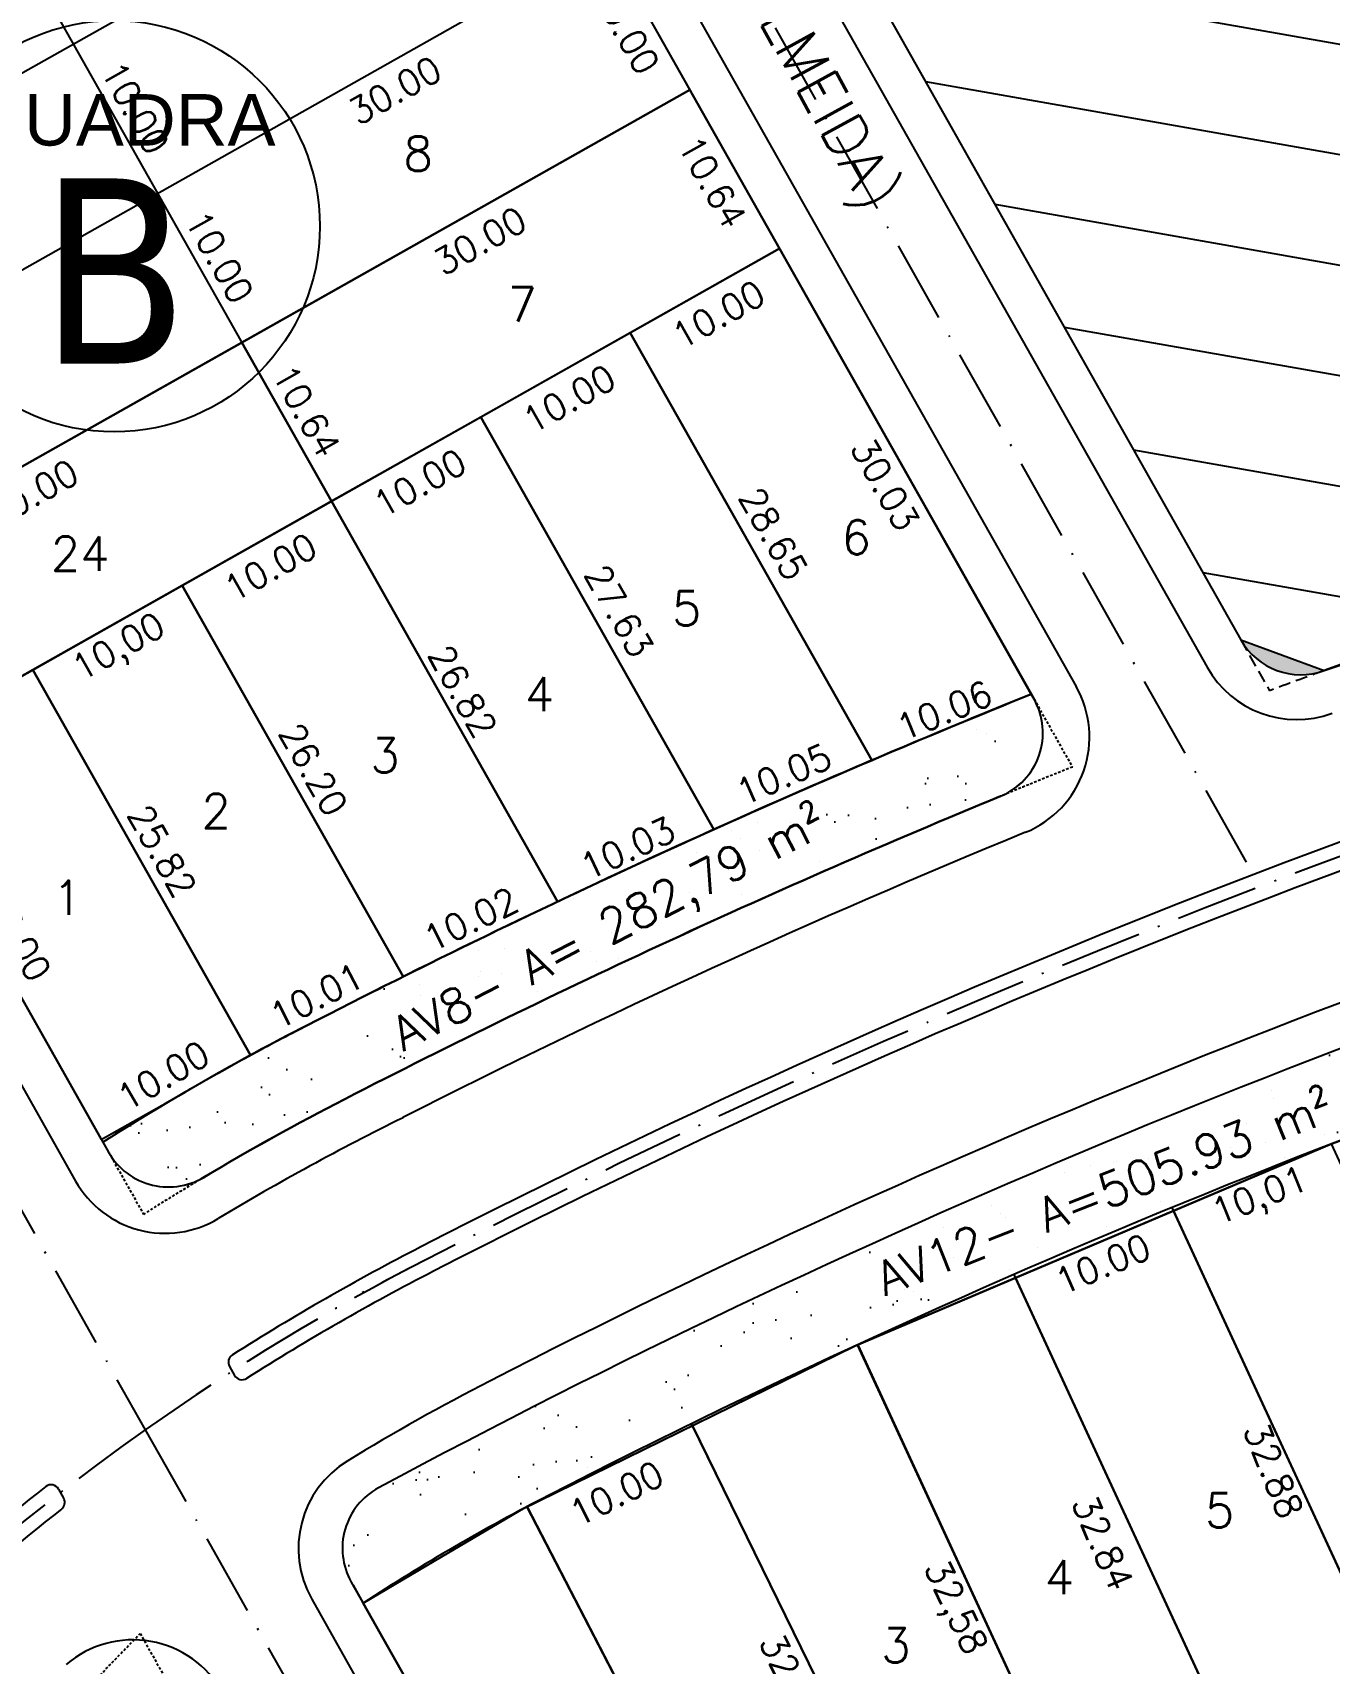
# Model space of a CAD drawing. Header units: millimetres. Extents: x 1794 to 8081, y 409 to 2272.
# Drawn here: x 5493.9 to 5569.5, y 942.2 to 1037.3 of the extents above; entities that cross this region are included whole.
import ezdxf
from ezdxf.enums import TextEntityAlignment as Align

# ---------------------------------------------------------------- set-up
doc = ezdxf.new("R2010")
doc.units = ezdxf.units.MM
doc.linetypes.add('ACAD_ISO10W100', pattern=[18, 12, -3, 0, -3])
doc.linetypes.add('HIDDEN', pattern=[0.375, 0.25, -0.125])
for name, color, linetype in [('02 - EIXO VIA', 2, 'ACAD_ISO10W100'), ('03 - CALÇADA', 1, 'Continuous'), ('BOUNDARY LOTES', 2, 'Continuous'), ('bOUNDARY QDAS', 3, 'Continuous'), ('boundary quadras', 232, 'Continuous'), ('BOUNDARYFAIXASVERDES', 62, 'Continuous'), ('COT', 8, 'Continuous'), ('DIMENSOES', 1, 'Continuous'), ('FAIXAS VERDES', 62, 'Continuous'), ('HATCH', 8, 'Continuous'), ('LOTES', 2, 'Continuous'), ('PROJEÇÃO', 8, 'HIDDEN'), ('QUADRAS', 3, 'Continuous'), ('texto - ruas', 2, 'Continuous'), ('Texto Lotes', 31, 'Continuous'), ('TEXTO-80', 3, 'Continuous'), ('TXT CB. QDAS', 41, 'Continuous')]:
    doc.layers.add(name, color=color, linetype=linetype)
doc.styles.add('arcad1', font='romans.shx')
doc.styles.add('style1', font='tahoma.ttf')
doc.dimstyles.new('REGIS', dxfattribs={"dimtxt": 1.5, "dimasz": 0.12, "dimexe": 0, "dimexo": 0, "dimgap": 0, "dimtad": 0, "dimzin": 4, "dimdsep": 46, "dimtxsty": 'arcad1', "dimblk1": 'BOLA', "dimblk2": 'BOLA', "dimsah": 1, "dimcen": 0.12, "dimse1": 1, "dimse2": 1, "dimsd1": 1, "dimsd2": 1, "dimclrd": 256, "dimclre": 8, "dimclrt": 1, "dimadec": 0, "dimazin": 0, "dimtfac": 1.2, "dimtix": 1, "dimtmove": 2, "dimatfit": 3, "dimldrblk": 'BOLA', "dimfxl": 0, "dimfxlon": 1, "dimtvp": 2, "dimtolj": 1, "dimtzin": 4, "dimarcsym": 0})
doc.dimstyles.get("Standard").update_dxf_attribs({"dimtxt": 0.18, "dimasz": 0.18, "dimexe": 0.18, "dimexo": 0.0625, "dimgap": 0.09, "dimtad": 0, "dimtih": 1, "dimtoh": 1, "dimdec": 4, "dimzin": 0, "dimdsep": 46, "dimtxsty": 'Standard', "dimcen": 0.09, "dimadec": 0, "dimazin": 0, "dimtfac": 1, "dimtdec": 4, "dimtofl": 0, "dimtmove": 0, "dimatfit": 3, "dimfxl": 1, "dimtolj": 1, "dimtzin": 0, "dimarcsym": 0})

# ---------------------------------------------------------------- blocks, each defined once
blk = doc.blocks.new('NUM_quadra')
blk.add_circle((0, 0), 0.2)
at = {"insert": (-0.1419, 0.1285), "char_height": 0.05, "width": 0.2663, "attachment_point": 1, "style": 'style1'}
blk.add_mtext('\\fArial|b0|i0|c0|p34;QUADRA', dxfattribs=at)
at = {"style": 'style1'}
blk.add_attdef('00', text='', height=0.18, dxfattribs=at).set_placement((0, -0.1335), align=Align.CENTER)
blk = doc.blocks.new('*D1044')
at = {"layer": 'Defpoints', "color": 0}
for p in [(5496.292, 1036.65), (5498.59, 1032.58), (5470.167, 1021.903)]:
    blk.add_point(p, dxfattribs=at)
at = {"layer": 'COT', "color": 1, "insert": (5484.053, 1027.819), "char_height": 1.5, "attachment_point": 5, "rotation": 29.44373, "style": 'arcad1'}
blk.add_mtext('\\A1;30.00', dxfattribs=at)
blk = doc.blocks.new('BOLA')
for p, q in [((-1, 0), (1, 0)), ((0, -1), (0, 1))]:
    blk.add_line(p, q)
blk.add_circle((0, 0), 0.3)
blk = doc.blocks.new('*D1045')
at = {"layer": 'Defpoints', "color": 0}
for p in [(5501.208, 1027.942), (5503.461, 1023.951), (5475.083, 1013.195)]:
    blk.add_point(p, dxfattribs=at)
at = {"layer": 'COT', "color": 1, "insert": (5488.924, 1019.19), "char_height": 1.5, "attachment_point": 5, "rotation": 29.44373, "style": 'arcad1'}
blk.add_mtext('\\A1;30.00', dxfattribs=at)
blk = doc.blocks.new('*D1046')
at = {"layer": 'Defpoints', "color": 0}
for p in [(5506.124, 1019.234), (5479.999, 1004.486), (5482.292, 1000.424)]:
    blk.add_point(p, dxfattribs=at)
at = {"layer": 'COT', "color": 1, "insert": (5493.88, 1010.41), "char_height": 1.5, "attachment_point": 5, "rotation": 29.44373, "style": 'arcad1'}
blk.add_mtext('\\A1;30.00', dxfattribs=at)
blk = doc.blocks.new('*D1047')
at = {"layer": 'Defpoints', "color": 0}
for p in [(5532.249, 1033.981), (5534.542, 1029.918), (5506.124, 1019.234)]:
    blk.add_point(p, dxfattribs=at)
at = {"layer": 'COT', "color": 1, "insert": (5520.005, 1025.157), "char_height": 1.5, "attachment_point": 5, "rotation": 29.44373, "style": 'arcad1'}
blk.add_mtext('\\A1;30.00', dxfattribs=at)
blk = doc.blocks.new('*D1048')
at = {"layer": 'Defpoints', "color": 0}
for p in [(5527.333, 1042.689), (5529.586, 1038.698), (5501.208, 1027.942)]:
    blk.add_point(p, dxfattribs=at)
at = {"layer": 'COT', "color": 1, "insert": (5515.049, 1033.937), "char_height": 1.5, "attachment_point": 5, "rotation": 29.44373, "style": 'arcad1'}
blk.add_mtext('\\A1;30.00', dxfattribs=at)
blk = doc.blocks.new('*D1049')
at = {"layer": 'Defpoints', "color": 0}
for p in [(5522.418, 1051.397), (5524.715, 1047.327), (5496.292, 1036.65)]:
    blk.add_point(p, dxfattribs=at)
at = {"layer": 'COT', "color": 1, "insert": (5510.178, 1042.566), "char_height": 1.5, "attachment_point": 5, "rotation": 29.44373, "style": 'arcad1'}
blk.add_mtext('\\A1;30.00', dxfattribs=at)
blk = doc.blocks.new('*D1053')
at = {"layer": 'Defpoints', "color": 0}
for p in [(5491.377, 1045.359), (5496.292, 1036.65), (5494.819, 1035.819)]:
    blk.add_point(p, dxfattribs=at)
at = {"layer": 'COT', "color": 1, "insert": (5494.974, 1041.648), "char_height": 1.5, "attachment_point": 5, "rotation": 299.44373, "style": 'arcad1'}
blk.add_mtext('\\A1;10.00', dxfattribs=at)
blk = doc.blocks.new('*D342')
at = {"layer": 'Defpoints', "color": 0}
for p in [(5496.292, 1036.65), (5501.208, 1027.942), (5499.735, 1027.11)]:
    blk.add_point(p, dxfattribs=at)
at = {"layer": 'COT', "color": 1, "insert": (5499.89, 1032.939), "char_height": 1.5, "attachment_point": 5, "rotation": 299.44373, "style": 'arcad1'}
blk.add_mtext('\\A1;10.00', dxfattribs=at)
blk = doc.blocks.new('*D1054')
at = {"layer": 'Defpoints', "color": 0}
for p in [(5501.208, 1027.942), (5506.124, 1019.234), (5504.651, 1018.402)]:
    blk.add_point(p, dxfattribs=at)
at = {"layer": 'COT', "color": 1, "insert": (5504.805, 1024.231), "char_height": 1.5, "attachment_point": 5, "rotation": 299.44373, "style": 'arcad1'}
blk.add_mtext('\\A1;10.00', dxfattribs=at)
blk = doc.blocks.new('*D1055')
at = {"layer": 'Defpoints', "color": 0}
for p in [(5506.124, 1019.234), (5511.356, 1009.965), (5509.882, 1009.134)]:
    blk.add_point(p, dxfattribs=at)
at = {"layer": 'COT', "color": 1, "insert": (5509.879, 1015.242), "char_height": 1.5, "attachment_point": 5, "rotation": 299.44373, "style": 'arcad1'}
blk.add_mtext('\\A1;10.64', dxfattribs=at)
blk = doc.blocks.new('*D1061')
at = {"layer": 'Defpoints', "color": 0}
for p in [(5527.333, 1042.689), (5532.249, 1033.981), (5528.324, 1031.765)]:
    blk.add_point(p, dxfattribs=at)
at = {"layer": 'COT', "color": 1, "insert": (5528.479, 1037.594), "char_height": 1.5, "attachment_point": 5, "rotation": 299.44373, "style": 'arcad1'}
blk.add_mtext('\\A1;10.00', dxfattribs=at)
blk = doc.blocks.new('*D1062')
at = {"layer": 'Defpoints', "color": 0}
for p in [(5532.249, 1033.981), (5536.955, 1024.416), (5533.556, 1022.497)]:
    blk.add_point(p, dxfattribs=at)
at = {"layer": 'COT', "color": 1, "insert": (5533.553, 1028.606), "char_height": 1.5, "attachment_point": 5, "rotation": 299.44373, "style": 'arcad1'}
blk.add_mtext('\\A1;10.64', dxfattribs=at)
blk = doc.blocks.new('*D1063')
at = {"layer": 'Defpoints', "color": 0}
for p in [(5485.23, 995.218), (5498.011, 972.576), (5496.771, 971.876)]:
    blk.add_point(p, dxfattribs=at)
at = {"layer": 'COT', "color": 1, "insert": (5492.993, 984.672), "char_height": 1.5, "attachment_point": 5, "rotation": 299.44373, "style": 'arcad1'}
blk.add_mtext('\\A1;26.00', dxfattribs=at)
blk = doc.blocks.new('*D1064')
at = {"layer": 'Defpoints', "color": 0}
for p in [(5493.939, 1000.134), (5506.631, 977.648), (5505.202, 976.842)]:
    blk.add_point(p, dxfattribs=at)
at = {"layer": 'COT', "color": 1, "insert": (5501.468, 989.559), "char_height": 1.5, "attachment_point": 5, "rotation": 299.44373, "style": 'arcad1'}
blk.add_mtext('\\A1;25.82', dxfattribs=at)
blk = doc.blocks.new('*D1065')
at = {"layer": 'Defpoints', "color": 0}
for p in [(5502.647, 1005.049), (5515.528, 982.23), (5514.12, 981.435)]:
    blk.add_point(p, dxfattribs=at)
at = {"layer": 'COT', "color": 1, "insert": (5510.292, 994.319), "char_height": 1.5, "attachment_point": 5, "rotation": 299.44373, "style": 'arcad1'}
blk.add_mtext('\\A1;26.20', dxfattribs=at)
blk = doc.blocks.new('*D1066')
at = {"layer": 'Defpoints', "color": 0}
for p in [(5511.356, 1009.965), (5524.539, 986.611), (5522.977, 985.729)]:
    blk.add_point(p, dxfattribs=at)
at = {"layer": 'COT', "color": 1, "insert": (5518.997, 998.881), "char_height": 1.5, "attachment_point": 5, "rotation": 299.44373, "style": 'arcad1'}
blk.add_mtext('\\A1;26.82', dxfattribs=at)
blk = doc.blocks.new('*D1067')
at = {"layer": 'Defpoints', "color": 0}
for p in [(5520.064, 1014.881), (5533.647, 990.818), (5532.306, 990.061)]:
    blk.add_point(p, dxfattribs=at)
at = {"layer": 'COT', "color": 1, "insert": (5528.127, 1003.567), "char_height": 1.5, "attachment_point": 5, "rotation": 299.44373, "style": 'arcad1'}
blk.add_mtext('\\A1;27.63', dxfattribs=at)
blk = doc.blocks.new('*D1068')
at = {"layer": 'Defpoints', "color": 0}
for p in [(5528.772, 1019.797), (5542.853, 994.851), (5541.561, 994.122)]:
    blk.add_point(p, dxfattribs=at)
at = {"layer": 'COT', "color": 1, "insert": (5537.133, 1008.069), "char_height": 1.5, "attachment_point": 5, "rotation": 299.44373, "style": 'arcad1'}
blk.add_mtext('\\A1;28.65', dxfattribs=at)
blk = doc.blocks.new('*D1069')
at = {"layer": 'Defpoints', "color": 0}
for p in [(5537.481, 1024.712), (5552.241, 998.564), (5548.407, 996.399)]:
    blk.add_point(p, dxfattribs=at)
at = {"layer": 'COT', "color": 1, "insert": (5543.64, 1010.949), "char_height": 1.5, "attachment_point": 5, "rotation": 299.44373, "style": 'arcad1'}
blk.add_mtext('\\A1;30.03', dxfattribs=at)
blk = doc.blocks.new('*D352')
at = {"layer": 'Defpoints', "color": 0}
for p in [(5511.356, 1009.965), (5513.617, 1005.958), (5502.647, 1005.049)]:
    blk.add_point(p, dxfattribs=at)
at = {"layer": 'COT', "color": 1, "insert": (5507.788, 1006.113), "char_height": 1.5, "attachment_point": 5, "rotation": 29.44373, "style": 'arcad1'}
blk.add_mtext('\\A1;10.00', dxfattribs=at)
blk = doc.blocks.new('*D353')
at = {"layer": 'Defpoints', "color": 0}
for p in [(5520.064, 1014.881), (5522.326, 1010.874), (5511.356, 1009.965)]:
    blk.add_point(p, dxfattribs=at)
at = {"layer": 'COT', "color": 1, "insert": (5516.497, 1011.029), "char_height": 1.5, "attachment_point": 5, "rotation": 29.44373, "style": 'arcad1'}
blk.add_mtext('\\A1;10.00', dxfattribs=at)
blk = doc.blocks.new('*D354')
at = {"layer": 'Defpoints', "color": 0}
for p in [(5528.772, 1019.797), (5531.034, 1015.79), (5520.064, 1014.881)]:
    blk.add_point(p, dxfattribs=at)
at = {"layer": 'COT', "color": 1, "insert": (5525.205, 1015.944), "char_height": 1.5, "attachment_point": 5, "rotation": 29.44373, "style": 'arcad1'}
blk.add_mtext('\\A1;10.00', dxfattribs=at)
blk = doc.blocks.new('*D355')
at = {"layer": 'Defpoints', "color": 0}
for p in [(5537.481, 1024.712), (5539.742, 1020.705), (5528.772, 1019.797)]:
    blk.add_point(p, dxfattribs=at)
at = {"layer": 'COT', "color": 1, "insert": (5533.914, 1020.86), "char_height": 1.5, "attachment_point": 5, "rotation": 29.44373, "style": 'arcad1'}
blk.add_mtext('\\A1;10.00', dxfattribs=at)
blk = doc.blocks.new('*D1070')
at = {"layer": 'Defpoints', "color": 0}
for p in [(5506.631, 977.648), (5507.366, 976.399), (5498.011, 972.576)]:
    blk.add_point(p, dxfattribs=at)
at = {"layer": 'COT', "color": 1, "insert": (5501.535, 976.449), "char_height": 1.5, "attachment_point": 5, "rotation": 30.4733, "style": 'arcad1'}
blk.add_mtext('\\A1;10.00', dxfattribs=at)
blk = doc.blocks.new('*D1071')
at = {"layer": 'Defpoints', "color": 0}
for p in [(5515.528, 982.23), (5516.3, 980.731), (5506.631, 977.648)]:
    blk.add_point(p, dxfattribs=at)
at = {"layer": 'COT', "color": 1, "insert": (5510.478, 981.107), "char_height": 1.5, "attachment_point": 5, "rotation": 27.24397, "style": 'arcad1'}
blk.add_mtext('\\A1;10.01', dxfattribs=at)
blk = doc.blocks.new('*D1072')
at = {"layer": 'Defpoints', "color": 0}
for p in [(5524.539, 986.611), (5525.29, 985.065), (5515.528, 982.23)]:
    blk.add_point(p, dxfattribs=at)
at = {"layer": 'COT', "color": 1, "insert": (5519.473, 985.573), "char_height": 1.5, "attachment_point": 5, "rotation": 25.92969, "style": 'arcad1'}
blk.add_mtext('\\A1;10.02', dxfattribs=at)
blk = doc.blocks.new('*D1073')
at = {"layer": 'Defpoints', "color": 0}
for p in [(5533.647, 990.818), (5534.435, 989.112), (5524.539, 986.611)]:
    blk.add_point(p, dxfattribs=at)
at = {"layer": 'COT', "color": 1, "insert": (5528.623, 989.732), "char_height": 1.5, "attachment_point": 5, "rotation": 24.79377, "style": 'arcad1'}
blk.add_mtext('\\A1;10.03', dxfattribs=at)
blk = doc.blocks.new('*D1074')
at = {"layer": 'Defpoints', "color": 0}
for p in [(5542.853, 994.851), (5543.53, 993.307), (5533.647, 990.818)]:
    blk.add_point(p, dxfattribs=at)
at = {"layer": 'COT', "color": 1, "insert": (5537.723, 994.039), "char_height": 1.5, "attachment_point": 5, "rotation": 23.65602, "style": 'arcad1'}
blk.add_mtext('\\A1;10.05', dxfattribs=at)
blk = doc.blocks.new('*D1075')
at = {"layer": 'Defpoints', "color": 0}
for p in [(5552.146, 998.703), (5552.885, 996.92), (5542.853, 994.851)]:
    blk.add_point(p, dxfattribs=at)
at = {"layer": 'COT', "color": 1, "insert": (5547.09, 997.765), "char_height": 1.5, "attachment_point": 5, "rotation": 22.51677, "style": 'arcad1'}
blk.add_mtext('\\A1;10.06', dxfattribs=at)
blk = doc.blocks.new('*D1151')
at = {"layer": 'Defpoints', "color": 0}
for p in [(5513.194, 945.679), (5527.915, 919.6), (5527.103, 919.142)]:
    blk.add_point(p, dxfattribs=at)
at = {"layer": 'COT', "color": 1, "insert": (5522.355, 933.656), "char_height": 1.5, "attachment_point": 5, "rotation": 299.44373, "style": 'arcad1'}
blk.add_mtext('\\A1;29.95', dxfattribs=at)
blk = doc.blocks.new('*D1153')
at = {"layer": 'Defpoints', "color": 0}
for p in [(5531.676, 955.815, 5.065), (5533.784, 951.645), (5522.751, 951.304, 4.966)]:
    blk.add_point(p, dxfattribs=at)
at = {"layer": 'COT', "color": 1, "insert": (5527.968, 952.066), "char_height": 1.5, "attachment_point": 5, "rotation": 26.81404, "style": 'arcad1'}
blk.add_mtext('\\A1;10.00', dxfattribs=at)
blk = doc.blocks.new('*D1159')
at = {"layer": 'Defpoints', "color": 0}
for p in [(5551.831, 965.143, 5.002), (5564.924, 935.025, 5.002), (5560.13, 932.941)]:
    blk.add_point(p, dxfattribs=at)
at = {"layer": 'COT', "color": 1, "insert": (5556.335, 949.196), "char_height": 1.5, "attachment_point": 5, "rotation": 293.49573, "style": 'arcad1'}
blk.add_mtext('\\A1;32.84', dxfattribs=at)
blk = doc.blocks.new('*D1161')
at = {"layer": 'Defpoints', "color": 0}
for p in [(5561.729, 969.314, 5.002), (5574.152, 938.872, 5.002), (5569.719, 937.063)]:
    blk.add_point(p, dxfattribs=at)
at = {"layer": 'COT', "color": 1, "insert": (5566.285, 953.417), "char_height": 1.5, "attachment_point": 5, "rotation": 292.19978, "style": 'arcad1'}
blk.add_mtext('\\A1;32.88', dxfattribs=at)
blk = doc.blocks.new('*D1200')
at = {"layer": 'Defpoints', "color": 0}
for p in [(5560.367, 968.755, 1.75), (5551.156, 964.849, 1.648), (5562.11, 964.645)]:
    blk.add_point(p, dxfattribs=at)
at = {"layer": 'COT', "color": 1, "insert": (5556.333, 965.454), "char_height": 1.5, "attachment_point": 5, "rotation": 22.98101, "style": 'arcad1'}
blk.add_mtext('\\A1;10.00', dxfattribs=at)
blk = doc.blocks.new('*D1201')
at = {"layer": 'Defpoints', "color": 0}
for p in [(5569.666, 972.47, 1.92), (5560.367, 968.755, 1.75), (5571.524, 967.819)]:
    blk.add_point(p, dxfattribs=at)
at = {"layer": 'COT', "color": 1, "insert": (5565.549, 969.278), "char_height": 1.5, "attachment_point": 5, "rotation": 21.77332, "style": 'arcad1'}
blk.add_mtext('\\A1;10,01', dxfattribs=at)
blk = doc.blocks.new('*D1458')
at = {"layer": 'Defpoints', "color": 0}
for p in [(5502.647, 1005.049), (5493.939, 1000.134), (5496.42, 995.737)]:
    blk.add_point(p, dxfattribs=at)
at = {"layer": 'COT', "color": 1, "insert": (5499.019, 1001.305), "char_height": 1.5, "attachment_point": 5, "rotation": 29.44373, "style": 'arcad1'}
blk.add_mtext('\\A1;10,00', dxfattribs=at)
blk = doc.blocks.new('*D1459')
at = {"layer": 'Defpoints', "color": 0}
for p in [(5493.939, 1000.134), (5485.23, 995.218), (5487.838, 990.598)]:
    blk.add_point(p, dxfattribs=at)
at = {"layer": 'COT', "color": 1, "insert": (5490.437, 996.166), "char_height": 1.5, "attachment_point": 5, "rotation": 29.44373, "style": 'arcad1'}
blk.add_mtext('\\A1;10,00', dxfattribs=at)
blk = doc.blocks.new('*D1495')
at = {"layer": 'Defpoints', "color": 0}
for p in [(5532.466, 956.202), (5546.445, 927.323), (5541.764, 925.057)]:
    blk.add_point(p, dxfattribs=at)
at = {"layer": 'COT', "color": 1, "insert": (5537.989, 941.053), "char_height": 1.5, "attachment_point": 5, "rotation": 295.83078, "style": 'arcad1'}
blk.add_mtext('\\A1;32,08', dxfattribs=at)
blk = doc.blocks.new('*D1496')
at = {"layer": 'Defpoints', "color": 0}
for p in [(5541.844, 960.664, 11.934), (5555.693, 931.178, 12.129), (5551.279, 929.105)]:
    blk.add_point(p, dxfattribs=at)
at = {"layer": 'COT', "color": 1, "insert": (5547.587, 945.366), "char_height": 1.5, "attachment_point": 5, "rotation": 295.15736, "style": 'arcad1'}
blk.add_mtext('\\A1;32,58', dxfattribs=at)

msp = doc.modelspace()

# ---------------------------------------------------------------- hatches: boundary and pattern name
at = {"layer": 'FAIXAS VERDES'}
h = msp.add_hatch(dxfattribs=at)
h.set_pattern_fill('AR-SAND', color=256, scale=0.1, style=0)
h.set_pattern_definition([(37.5, (5429.566, 999.8435), (-0.160003, 4.894132), [0, -3.8608, 0, -4.318, 0, -4.1275]), (7.5, (5429.566, 999.8435), (4.49523, 7.16825), [0, -2.0828, 0, -3.4798, 0, -1.3335]), (327.5, (5426.442, 999.8435), (7.909924, 0.01437), [0, -1.27, 0, -4.572, 0, -5.969]), (317.5, (5426.442, 999.8435), (7.63556, 2.22929), [0, -0.635, 0, -2.9972, 0, -3.429])])
h.paths.add_polyline_path([(5430.831, 1078.216), (5435.928, 1087.936), (5430.845, 1079.356), (5429.566, 1077.139)])
h.paths.add_polyline_path([(5597.245, 1009.396), (5597.066, 1009.337), (5601.377, 1010.616), (5607.012, 1012.218), (5612.684, 1013.759), (5617.596, 1015.036), (5621.128, 1015.921), (5629.087, 1017.817), (5637.922, 1019.761), (5648.108, 1021.797), (5655.347, 1023.11), (5661.35, 1024.117), (5668.226, 1025.177), (5676.97, 1026.386), (5686.913, 1027.57), (5693.659, 1028.258), (5703.184, 1029.074), (5713.015, 1029.724), (5719.569, 1030.05), (5731.268, 1030.418), (5741.91, 1030.515), (5742.543, 1030.672), (5743.302, 1030.978), (5744.205, 1031.63), (5745.076, 1032.86), (5745.431, 1034.356), (5749.498, 1136.448), (5749.921, 1138.085), (5750.981, 1139.401), (5787.931, 1169.251), (5804.87, 1182.936), (5783.871, 1170.98), (5771.611, 1157.563), (5763.136, 1151.215), (5752.529, 1147.246), (5742.436, 1146.753), (5742.349, 1137.394), (5734.92, 1114.509), (5711.119, 1097.126), (5662.121, 1088.101), (5636.086, 1087.947), (5604.026, 1093.668), (5565.586, 1113.949), (5550.552, 1131.127), (5537.457, 1134.461), (5527.958, 1130.108)])
edge = h.paths.add_edge_path()
edge.add_line((5569.236, 1000.087), (5564.38, 1001.877))
edge.add_arc((5567.863, 1003.844), 4, 209.44373, 290.07416)
h = msp.add_hatch(dxfattribs=at)
h.set_pattern_fill('AR-SAND', color=256, scale=0.1, style=0)
h.set_pattern_definition([(37.5, (5498.244, 525.6025), (-0.160003, 4.894132), [0, -3.8608, 0, -4.318, 0, -4.1275]), (7.5, (5498.244, 525.6025), (4.49523, 7.16825), [0, -2.0828, 0, -3.4798, 0, -1.3335]), (327.5, (5495.1196, 525.6025), (7.909924, 0.01437), [0, -1.27, 0, -4.572, 0, -5.969]), (317.5, (5495.1196, 525.6025), (7.63556, 2.22929), [0, -0.635, 0, -2.9972, 0, -3.429])])
h.paths.add_polyline_path([(5550.363, 992.754, 0.450747), (5552.323, 998.419), (5552.159, 998.709, 0.022978), (5509.912, 979.386, 0.022412), (5498.011, 972.576), (5498.244, 972.164, 0.433632), (5503.897, 970.518, -0.015878), (5512.124, 975.084, -0.021035)])
h.paths.add_polyline_path([(5513.556, 975.59), (5543.376, 990.933), (5541.399, 994.776), (5511.579, 979.433)], flags=25)
h = msp.add_hatch(dxfattribs=at)
h.set_pattern_fill('ACET-2D-AR-SAND', color=256, scale=0.1, style=0)
h.set_pattern_definition([(37.5, (1718.641, 275.3284), (-2.42298, 3.157689), [0, -3.8608, 0, -4.318, 0, -4.1275]), (7.5, (1718.641, 275.3284), (-0.851054, 6.464399), [0, -2.0828, 0, -3.4798, 0, -1.3335]), (327.5, (1715.5167, 275.3284), (2.2900354, 3.5946355), [0, -1.27, 0, -4.572, 0, -5.969]), (317.5, (1715.517, 275.3284), (4.595446, 5.015049), [0, -0.635, 0, -2.9972, 0, -3.429])])
h.paths.add_polyline_path([(5607.367, 985.279, 0.367747), (5600.227, 988.355, 0.048742), (5514.092, 952.396, 0.420379), (5512.501, 946.906), (5513.194, 945.679, -0.025614), (5524.012, 951.962, -0.047363)])
h = msp.add_hatch(dxfattribs=at)
h.set_pattern_fill('AR-SAND', color=256, scale=0.1, style=0)
h.set_pattern_definition([(37.5, (5326.125, 785.073), (-0.16, 4.89413), [0, -3.8608, 0, -4.318, 0, -4.1275]), (7.5, (5326.125, 785.073), (4.49523, 7.16825), [0, -2.0828, 0, -3.4798, 0, -1.3335]), (327.5, (5323.001, 785.073), (7.909924, 0.01437), [0, -1.27, 0, -4.572, 0, -5.969]), (317.5, (5323.001, 785.073), (7.63556, 2.2293), [0, -0.635, 0, -2.9972, 0, -3.429])])
edge = h.paths.add_edge_path()
edge.add_line((5327.652, 881.221), (5326.647, 879.526))
edge.add_arc((5330.089, 877.487), 4, 149.35778, 226.09289)
edge.add_line((5327.315, 874.605), (5364.413, 838.896))
edge.add_arc((5367.187, 841.778), 4, 226.09289, 316.09289)
edge.add_line((5370.069, 839.004), (5370.762, 839.724))
edge.add_line((5370.762, 839.724), (5327.652, 881.221))
edge = h.paths.add_edge_path()
edge.add_line((5385.892, 825.161), (5385.199, 824.44))
edge.add_arc((5388.081, 821.666), 4, 136.09289, 226.09289)
edge.add_line((5385.307, 818.785), (5419.168, 786.19))
edge.add_arc((5421.942, 789.072), 4, 226.09289, 316.09289)
edge.add_line((5424.824, 786.298), (5425.518, 787.019))
edge.add_line((5425.518, 787.019), (5385.892, 825.161))
edge = h.paths.add_edge_path()
edge.add_arc((5579.884, 843.297), 122.187, 128.83984, 136.09289, ccw=False)
edge.add_line((5503.255, 938.469), (5503.113, 938.72))
edge.add_arc((5499.629, 936.754), 4, 29.44373, 130.65368)
edge.add_arc((5579.884, 843.297), 127.187, 130.65368, 136.09289)
edge.add_line((5488.25, 931.5), (5385.892, 825.161))
edge.add_line((5385.892, 825.161), (5389.494, 821.693))
edge.add_line((5389.494, 821.693), (5491.852, 928.032))
edge = h.paths.add_edge_path()
edge.add_arc((5579.884, 843.297), 148.187, 128.49742, 136.09289, ccw=False)
edge.add_arc((5485.15, 962.404), 4, 308.49742, 389.44373)
edge.add_line((5488.634, 964.37), (5487.851, 965.756))
edge.add_arc((5579.884, 843.297), 153.187, 126.92608, 136.09289)
edge.add_line((5469.518, 949.531), (5367.16, 843.192))
edge.add_line((5367.16, 843.192), (5370.762, 839.724))
edge.add_line((5370.762, 839.724), (5473.12, 946.063))
at = {"layer": 'HATCH'}
h = msp.add_hatch(dxfattribs=at)
h.set_pattern_fill('ANSI31', color=256, scale=2, angle=125, style=0)
h.set_pattern_definition([(170, (6186.645, 734.494), (-1.102666, -6.25353), [])])
h.paths.add_polyline_path([(5527.958, 1130.108), (5435.928, 1087.936), (5430.831, 1078.216), (5496.655, 1113.862), (5497.824, 1114.276), (5499.666, 1114.188), (5501.153, 1113.39), (5502.043, 1112.31), (5560.743, 1008.32), (5564.38, 1001.877), (5569.236, 1000.087), (5597.245, 1009.396)])

# ---------------------------------------------------------------- linework, layer by layer
at = {"layer": '02 - EIXO VIA', "ltscale": 0.4}
for p, q in [((5497.745, 1107.515), (5564.825, 988.68)), ((5434.247, 1073.129), (5500.485, 955.785)), ((5500.485, 955.785), (5535.952, 892.953))]:
    msp.add_line(p, q, dxfattribs=at)
for centre, radius, start, end in [((5741.157, 529.635), 490.381, 105.05446, 117.72585), ((5579.884, 843.297), 137.687, 117.21049, 125.21612), ((5579.884, 843.297), 137.687, 125.21612, 136.8877)]:
    msp.add_arc(centre, radius, start, end, dxfattribs=at)
at = {"layer": '03 - CALÇADA'}
for p, q in [((5442.184, 1066.39), (5496.424, 970.302)), ((5505.4, 959.487), (5505.695, 958.963)), ((5495.431, 952.329), (5495.729, 951.8)), ((5510.194, 945.907), (5539.018, 894.844))]:
    msp.add_line(p, q, dxfattribs=at)
at = {"layer": '03 - CALÇADA', "color": 3}
msp.add_line((5512.501, 946.906), (5541.324, 895.845), dxfattribs=at)
at = {"layer": '03 - CALÇADA'}
for centre, radius, start, end in [((5741.157, 529.635), 491.181, 105.1047, 117.21049), ((5741.157, 529.635), 489.581, 105.08369, 117.21049), ((5567.637, 1003.228), 6, 209.44373, 290.12236), ((5549.553, 996.205), 6, 292.32618, 29.44373), ((5741.157, 529.635), 482.381, 106.65444, 117.21049), ((5741.157, 529.635), 498.381, 112.32618, 116.91995), ((5579.884, 843.297), 138.487, 117.21049, 117.21049), ((5579.884, 843.297), 136.887, 117.21049, 117.21049), ((5579.884, 843.297), 145.687, 116.21679, 121.04856), ((5501.649, 973.252), 6, 209.44373, 301.04856), ((5579.884, 843.297), 138.487, 117.21049, 122.45472), ((5579.884, 843.297), 136.887, 117.21049, 122.46789), ((5505.835, 959.732), 0.5, 122.45472, 209.44373), ((5506.131, 959.209), 0.5, 209.44373, 302.46789), ((5579.884, 843.297), 129.687, 117.21049, 121.41198), ((5515.42, 948.856), 6, 121.41198, 209.44373), ((5494.996, 952.083), 0.5, 29.44373, 127.96571), ((5579.884, 843.297), 138.487, 127.96571, 136.09289), ((5495.294, 951.555), 0.5, 308.00321, 29.44373), ((5579.884, 843.297), 136.887, 128.00321, 136.09289), ((5499.766, 937.529), 6, 29.44373, 130.37179)]:
    msp.add_arc(centre, radius, start, end, dxfattribs=at)
at = {"layer": 'BOUNDARY LOTES'}
for points in [[(5537.481, 1024.712), (5532.249, 1033.981), (5506.124, 1019.234), (5511.356, 1009.965)], [(5506.124, 1019.234), (5479.999, 1004.486), (5485.23, 995.218), (5511.356, 1009.965)], [(5569.666, 972.47), (5560.456, 968.562), (5574.166, 938.878), (5583.403, 942.728)], [(5560.456, 968.562), (5551.246, 964.653), (5564.929, 935.028), (5572.758, 938.291), (5574.166, 938.878)], [(5551.246, 964.653), (5542.036, 960.745), (5555.693, 931.178), (5564.929, 935.028)], [(5542.036, 960.745), (5541.844, 960.664), (5532.393, 956.024), (5546.445, 927.323), (5555.693, 931.178)], [(5532.393, 956.024), (5522.756, 951.294), (5537.174, 923.459), (5546.445, 927.323)], [(5522.756, 951.294), (5522.619, 951.226), (5513.194, 945.679), (5527.915, 919.6), (5537.174, 923.459)]]:
    msp.add_lwpolyline(points, close=True, dxfattribs=at)
for points in [[(5537.481, 1024.712), (5528.772, 1019.797), (5542.853, 994.851, -0.00498), (5552.159, 998.709)], [(5528.772, 1019.797), (5520.064, 1014.881), (5533.647, 990.818, -0.004969), (5542.853, 994.851)], [(5520.064, 1014.881), (5511.356, 1009.965), (5524.539, 986.611, -0.00496), (5533.647, 990.818)], [(5511.356, 1009.965), (5502.647, 1005.049), (5515.528, 982.23, -0.004953), (5524.539, 986.611)], [(5502.647, 1005.049), (5493.939, 1000.134), (5506.631, 977.648, -0.006065), (5509.912, 979.386, -0.003112), (5515.528, 982.23)], [(5493.939, 1000.134), (5485.23, 995.218), (5498.011, 972.576, -0.016344), (5506.631, 977.648)]]:
    msp.add_lwpolyline(points, format="xyb", close=True, dxfattribs=at)
at = {"layer": 'bOUNDARY QDAS'}
for points in [[(5527.958, 1130.108), (5435.928, 1087.936), (5430.831, 1078.216), (5496.655, 1113.862), (5497.824, 1114.276), (5499.666, 1114.188), (5501.153, 1113.39), (5502.043, 1112.31), (5560.743, 1008.32), (5564.38, 1001.877), (5569.236, 1000.087), (5597.245, 1009.396), (5527.958, 1130.108)], [(5607.367, 985.279), (5607.989, 982.62), (5607.76, 976.772), (5606.793, 952.476), (5604.16, 886.376), (5599.842, 777.984), (5549.875, 779.79), (5552.064, 834.747), (5553.359, 867.257), (5542.478, 893.168), (5534.075, 908.688), (5513.194, 945.679), (5522.429, 951.133), (5541.844, 960.664), (5569.666, 972.47), (5588.532, 979.321), (5603.137, 984.016), (5607.367, 985.279), (5607.671, 984.546)]]:
    msp.add_lwpolyline(points, close=True, dxfattribs=at)
at = {"layer": 'boundary quadras'}
for points in [[(5517.502, 1060.106), (5497.311, 1095.874, 0.409075), (5491.923, 1097.425), (5446.19, 1072.66, 0.419371), (5444.612, 1067.176), (5453.545, 1051.351), (5475.083, 1013.195), (5485.23, 995.218), (5497.923, 972.733), (5502.709, 975.435, -0.013424), (5509.912, 979.386, -0.022971), (5552.146, 998.703), (5549.836, 1002.824)], [(5599.839, 777.984, -0.471508), (5599.839, 777.984), (5549.875, 779.79, -21.102571), (5549.875, 779.79), (5553.359, 867.257), (5542.478, 893.168), (5534.075, 908.688), (5513.194, 945.679), (5522.429, 951.133), (5541.844, 960.664), (5569.666, 972.47), (5588.532, 979.321), (5603.137, 984.016), (5607.367, 985.279), (5607.993, 982.602)]]:
    msp.add_lwpolyline(points, format="xyb", close=True, dxfattribs=at)
at = {"layer": 'BOUNDARYFAIXASVERDES'}
msp.add_lwpolyline([(5550.363, 992.754, 0.450747), (5552.323, 998.419), (5552.159, 998.709, 0.022978), (5509.912, 979.386, 0.022412), (5498.011, 972.576), (5498.244, 972.164, 0.433632), (5503.897, 970.518, -0.015878), (5512.124, 975.084, -0.021035)], format="xyb", close=True, dxfattribs=at)
at = {"layer": 'DIMENSOES'}
for p, q in [((5502.039, 1107.231), (5562.411, 1000.279)), ((5499.247, 1097.531), (5554.778, 999.155))]:
    msp.add_line(p, q, dxfattribs=at)
at = {"layer": 'FAIXAS VERDES', "ltscale": 0.6}
msp.add_line((5512.61, 946.714), (5513.194, 945.679), dxfattribs=at)
at = {"layer": 'LOTES', "ltscale": 0.6}
for p, q in [((5468.995, 1085.009), (5524.539, 986.611)), ((5470.167, 1021.903), (5522.418, 1051.397)), ((5475.083, 1013.195), (5527.333, 1042.689)), ((5479.999, 1004.486), (5532.249, 1033.981)), ((5485.23, 995.218), (5537.481, 1024.712)), ((5528.772, 1019.797), (5542.853, 994.851)), ((5520.064, 1014.881), (5533.647, 990.818)), ((5502.647, 1005.049), (5515.528, 982.23)), ((5493.939, 1000.134), (5506.631, 977.648))]:
    msp.add_line(p, q, dxfattribs=at)
at = {"layer": 'LOTES'}
for p, q in [((5574.166, 938.878), (5560.367, 968.755)), ((5564.929, 935.028), (5551.156, 964.849)), ((5555.693, 931.178), (5542.033, 960.751)), ((5546.445, 927.323), (5532.337, 956.139)), ((5537.174, 923.459), (5522.748, 951.309))]:
    msp.add_line(p, q, dxfattribs=at)
at = {"layer": 'PROJEÇÃO', "ltscale": 2.8}
msp.add_line((5564.38, 1001.877), (5566.054, 998.911), dxfattribs=at)
at = {"layer": 'PROJEÇÃO', "ltscale": 0.6}
for p, q in [((5552.323, 998.419), (5554.557, 994.46)), ((5498.244, 972.164), (5500.392, 968.359)), ((5496.463, 940.032), (5500.188, 943.902)), ((5500.188, 943.902), (5502.753, 939.357))]:
    msp.add_line(p, q, dxfattribs=at)
at = {"layer": 'PROJEÇÃO', "ltscale": 2.8}
msp.add_arc((5741.157, 529.635), 500.881, 110.07416, 110.4622, dxfattribs=at)
at = {"layer": 'PROJEÇÃO', "ltscale": 0.6}
for centre, radius, start, end in [((5741.157, 529.635), 500.881, 111.87248, 112.39044), ((5579.884, 843.297), 148.187, 120.84911, 122.44087)]:
    msp.add_arc(centre, radius, start, end, dxfattribs=at)
at = {"layer": 'QUADRAS', "ltscale": 0.6}
for p, q in [((5502.043, 1112.31), (5564.38, 1001.877)), ((5497.311, 1095.874), (5552.323, 998.419)), ((5444.612, 1067.176), (5498.244, 972.164))]:
    msp.add_line(p, q, dxfattribs=at)
for centre, radius, start, end in [((5741.157, 529.635), 500.881, 102.52039, 110.07416), ((5567.863, 1003.844), 4, 209.44373, 290.07416), ((5741.157, 529.635), 505.717, 111.94692, 117.21049), ((5548.839, 996.452), 4, 292.39044, 29.44373), ((5741.157, 529.635), 500.881, 112.39044, 117.21049), ((5741.157, 529.635), 479.881, 107.07824, 118.24019), ((5741.157, 529.635), 474.881, 106.36369, 117.21049), ((5579.884, 843.297), 153.024, 117.21049, 122.34605), ((5579.884, 843.297), 148.187, 117.21049, 120.84911), ((5501.841, 973.987), 4.032, 206.88247, 300.65479), ((5515.985, 948.872), 4, 118.24019, 209.44373), ((5579.884, 843.297), 122.187, 117.21049, 123.07941)]:
    msp.add_arc(centre, radius, start, end, dxfattribs=at)

# ---------------------------------------------------------------- block references
at = {"layer": 'TEXTO-80', "xscale": 60, "yscale": 60, "zscale": 60}
msp.add_blockref('NUM_quadra', (5498.671, 1026.013), dxfattribs=at).add_auto_attribs({'00': 'B'})

# ---------------------------------------------------------------- texts
at = {"layer": 'texto - ruas', "insert": (5505.072, 1100.029), "char_height": 2.5, "width": 122.85234, "attachment_point": 1, "rotation": 298.76977}
msp.add_mtext('{\\Fromans|c0;RUA 16 (RUA TEN. ADÃO CORDEIRO DE ALMEIDA)}', dxfattribs=at)
at = {"layer": 'Texto Lotes', "style": 'arcad1'}
for s, p in [('8', (5516.399, 1030.247)), ('7', (5522.479, 1021.453)), ('6', (5541.948, 1007.858)), ('24', (5496.691, 1006.912)), ('5', (5532.059, 1003.713)), ('4', (5523.484, 998.712)), ('3', (5514.465, 995.138)), ('2', (5504.622, 991.887)), ('1', (5495.943, 986.831)), ('5', (5563.148, 951.087, 37.183)), ('4', (5553.797, 947.189, 40.869)), ('3', (5544.263, 943.215, 44.628))]:
    msp.add_text(s, height=2, dxfattribs=at).set_placement(p, align=Align.MIDDLE_CENTER)
at = {"layer": 'TXT CB. QDAS', "style": 'arcad1'}
for s, rotation, p in [('AV8- A= 282,79 m²', 27.22623, (5527.505, 985.13)), ('AV12- A=505.93 m²', 21.45792, (5556.421, 969.673))]:
    msp.add_text(s, height=2, rotation=rotation, dxfattribs=at).set_placement(p, align=Align.MIDDLE_CENTER)

# ---------------------------------------------------------------- dimensions: what is measured, and where the dimension line sits
at = {"layer": 'COT'}
for base, p1, p2, angle, picture, middle in [((5524.715, 1047.327), (5496.292, 1036.65), (5522.418, 1051.397), 209.44373, '*D1049', (5510.178, 1042.566)), ((5494.819, 1035.819), (5491.377, 1045.359), (5496.292, 1036.65), 119.44373, '*D1053', (5494.974, 1041.648)), ((5529.586, 1038.698), (5501.208, 1027.942), (5527.333, 1042.689), 209.44373, '*D1048', (5515.049, 1033.937)), ((5528.324, 1031.765), (5527.333, 1042.689), (5532.249, 1033.981), 119.44373, '*D1061', (5528.479, 1037.594)), ((5499.735, 1027.11), (5496.292, 1036.65), (5501.208, 1027.942), 119.44373, '*D342', (5499.89, 1032.939)), ((5534.542, 1029.918), (5506.124, 1019.234), (5532.249, 1033.981), 29.44373, '*D1047', (5520.005, 1025.157)), ((5533.556, 1022.497), (5532.249, 1033.981), (5536.955, 1024.416), 119.44373, '*D1062', (5533.553, 1028.606)), ((5504.651, 1018.402), (5501.208, 1027.942), (5506.124, 1019.234), 119.44373, '*D1054', (5504.805, 1024.231)), ((5539.742, 1020.705), (5528.772, 1019.797), (5537.481, 1024.712), 209.44373, '*D355', (5533.914, 1020.86)), ((5509.882, 1009.134), (5506.124, 1019.234), (5511.356, 1009.965), 119.44373, '*D1055', (5509.879, 1015.242)), ((5531.034, 1015.79), (5520.064, 1014.881), (5528.772, 1019.797), 209.44373, '*D354', (5525.205, 1015.944)), ((5522.326, 1010.874), (5511.356, 1009.965), (5520.064, 1014.881), 209.44373, '*D353', (5516.497, 1011.029)), ((5513.617, 1005.958), (5502.647, 1005.049), (5511.356, 1009.965), 209.44373, '*D352', (5507.788, 1006.113)), ((5496.771, 971.876), (5485.23, 995.218), (5498.011, 972.576), 119.44373, '*D1063', (5492.993, 984.672))]:
    dim = msp.add_linear_dim(base=base, p1=p1, p2=p2, angle=angle, dimstyle='REGIS', dxfattribs=at)
    dim.commit()
    dim.dimension.update_dxf_attribs({"geometry": picture, "text_midpoint": middle})
for p1, p2, distance, picture, middle in [((5470.167, 1021.903), (5496.292, 1036.65), -4.674, '*D1044', (5484.053, 1027.819)), ((5475.083, 1013.195), (5501.208, 1027.942), -4.583, '*D1045', (5488.924, 1019.19)), ((5537.481, 1024.712), (5552.241, 998.564), -4.402, '*D1069', (5543.64, 1010.949)), ((5506.124, 1019.234), (5479.999, 1004.486), 4.665, '*D1046', (5493.88, 1010.41)), ((5528.772, 1019.797), (5542.853, 994.851), -1.484, '*D1068', (5537.133, 1008.069)), ((5520.064, 1014.881), (5533.647, 990.818), -1.54, '*D1067', (5528.127, 1003.567)), ((5511.356, 1009.965), (5524.539, 986.611), -1.794, '*D1066', (5518.997, 998.881)), ((5502.647, 1005.049), (5515.528, 982.23), -1.618, '*D1065', (5510.292, 994.319)), ((5493.939, 1000.134), (5506.631, 977.648), -1.642, '*D1064', (5501.468, 989.559)), ((5542.853, 994.851), (5552.146, 998.703), -1.931, '*D1075', (5547.09, 997.765)), ((5533.647, 990.818), (5542.853, 994.851), -1.685, '*D1074', (5537.723, 994.039)), ((5524.539, 986.611), (5533.647, 990.818), -1.879, '*D1073', (5528.623, 989.732)), ((5515.528, 982.23), (5524.539, 986.611), -1.718, '*D1072', (5519.473, 985.573)), ((5506.631, 977.648), (5515.528, 982.23), -1.686, '*D1071', (5510.478, 981.107)), ((5498.011, 972.576), (5506.631, 977.648), -1.449, '*D1070', (5501.535, 976.449)), ((5551.156, 964.849, 1.648), (5560.367, 968.755, 1.75), -4.464, '*D1200', (5556.333, 965.454))]:
    dim = msp.add_aligned_dim(p1=p1, p2=p2, distance=distance, dimstyle='REGIS', dxfattribs=at)
    dim.commit()
    dim.dimension.update_dxf_attribs({"geometry": picture, "text_midpoint": middle})
for p1, p2, distance, dimstyle, override, picture, middle in [((5502.647, 1005.049), (5493.939, 1000.134), 5.049, 'REGIS', {"dimdsep": 44}, '*D1458', (5499.019, 1001.305)), ((5493.939, 1000.134), (5485.23, 995.218), 5.306, 'REGIS', {"dimdsep": 44}, '*D1459', (5490.437, 996.166)), ((5560.367, 968.755, 1.75), (5569.666, 972.47, 1.92), -5.008, 'REGIS', {"dimdsep": 44}, '*D1201', (5565.549, 969.278)), ((5561.729, 969.314, 5.002), (5574.152, 938.872, 5.002), -4.788, 'Standard', {"dimtxt": 1.5, "dimasz": 0.12, "dimexe": 0, "dimexo": 0, "dimgap": 0, "dimtih": 0, "dimtoh": 0, "dimdec": 2, "dimzin": 4, "dimtxsty": 'arcad1', "dimblk1": 'BOLA', "dimblk2": 'BOLA', "dimsah": 1, "dimcen": 0.12, "dimse1": 1, "dimse2": 1, "dimsd1": 1, "dimsd2": 1, "dimclrd": 256, "dimclre": 8, "dimclrt": 1, "dimtfac": 1.2, "dimtdec": 2, "dimtix": 1, "dimtofl": 1, "dimtmove": 2, "dimldrblk": 'BOLA', "dimfxl": 0, "dimfxlon": 1, "dimtvp": 2, "dimtzin": 4}, '*D1161', (5566.285, 953.417)), ((5551.831, 965.143, 5.002), (5564.924, 935.025, 5.002), -5.227, 'Standard', {"dimtxt": 1.5, "dimasz": 0.12, "dimexe": 0, "dimexo": 0, "dimgap": 0, "dimtih": 0, "dimtoh": 0, "dimdec": 2, "dimzin": 4, "dimtxsty": 'arcad1', "dimblk1": 'BOLA', "dimblk2": 'BOLA', "dimsah": 1, "dimcen": 0.12, "dimse1": 1, "dimse2": 1, "dimsd1": 1, "dimsd2": 1, "dimclrd": 256, "dimclre": 8, "dimclrt": 1, "dimtfac": 1.2, "dimtdec": 2, "dimtix": 1, "dimtofl": 1, "dimtmove": 2, "dimldrblk": 'BOLA', "dimfxl": 0, "dimfxlon": 1, "dimtvp": 2, "dimtzin": 4}, '*D1159', (5556.335, 949.196)), ((5541.844, 960.664, 11.934), (5555.693, 931.178, 12.129), -4.876, 'REGIS', {"dimdsep": 44}, '*D1496', (5547.587, 945.366)), ((5522.751, 951.304, 4.966), (5531.676, 955.815, 5.065), -4.673, 'Standard', {"dimtxt": 1.5, "dimasz": 0.12, "dimexe": 0, "dimexo": 0, "dimgap": 0, "dimtih": 0, "dimtoh": 0, "dimdec": 2, "dimzin": 4, "dimtxsty": 'arcad1', "dimblk1": 'BOLA', "dimblk2": 'BOLA', "dimsah": 1, "dimcen": 0.12, "dimse1": 1, "dimse2": 1, "dimsd1": 1, "dimsd2": 1, "dimclrd": 256, "dimclre": 8, "dimclrt": 1, "dimtfac": 1.2, "dimtdec": 2, "dimtix": 1, "dimtofl": 1, "dimtmove": 2, "dimldrblk": 'BOLA', "dimfxl": 0, "dimfxlon": 1, "dimtvp": 2, "dimtzin": 4}, '*D1153', (5527.968, 952.066)), ((5532.466, 956.202), (5546.445, 927.323), -5.201, 'REGIS', {"dimdsep": 44}, '*D1495', (5537.989, 941.053)), ((5513.194, 945.679), (5527.915, 919.6), -0.932, 'Standard', {"dimtxt": 1.5, "dimasz": 0.12, "dimexe": 0, "dimexo": 0, "dimgap": 0, "dimtih": 0, "dimtoh": 0, "dimdec": 2, "dimzin": 4, "dimtxsty": 'arcad1', "dimblk1": 'BOLA', "dimblk2": 'BOLA', "dimsah": 1, "dimcen": 0.12, "dimse1": 1, "dimse2": 1, "dimsd1": 1, "dimsd2": 1, "dimclrd": 256, "dimclre": 8, "dimclrt": 1, "dimtfac": 1.2, "dimtdec": 2, "dimtix": 1, "dimtofl": 1, "dimtmove": 2, "dimldrblk": 'BOLA', "dimfxl": 0, "dimfxlon": 1, "dimtvp": 2, "dimtzin": 4}, '*D1151', (5522.355, 933.656))]:
    dim = msp.add_aligned_dim(p1=p1, p2=p2, distance=distance, dimstyle=dimstyle, override=override, dxfattribs=at)
    dim.commit()
    dim.dimension.update_dxf_attribs({"geometry": picture, "text_midpoint": middle})

doc.saveas('drawing.dxf')
